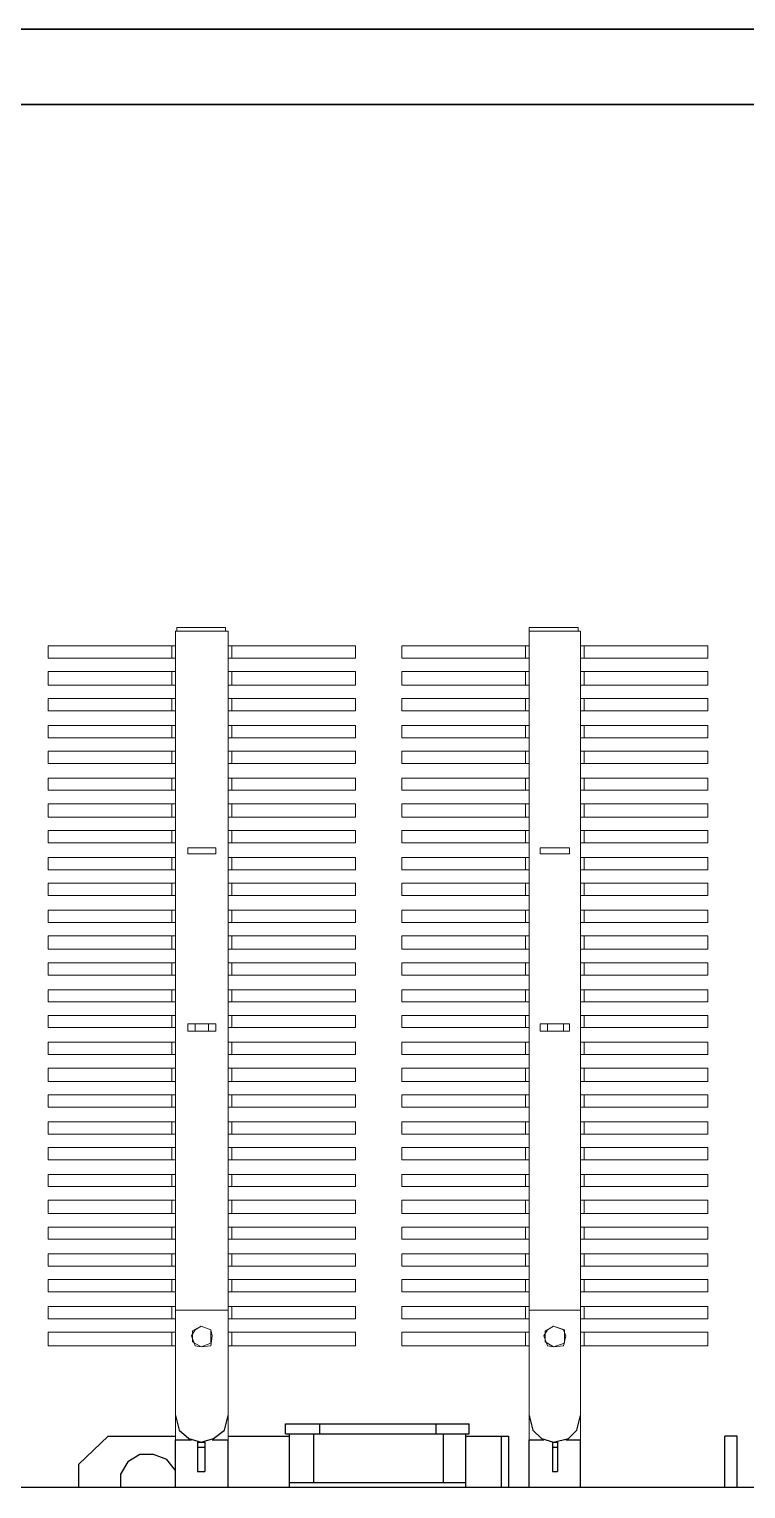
# Model space of a CAD drawing. Header units: millimetres. Extents: x 37084 to 180780, y -153145 to -16322.
# Drawn here: x 71090 to 72308, y -114709 to -112227 of the extents above; entities that cross this region are included whole.
import ezdxf

# ---------------------------------------------------------------- set-up
doc = ezdxf.new("R2010")
doc.units = ezdxf.units.MM
doc.header["$MEASUREMENT"] = 0
doc.linetypes.add('CONTINU', pattern=[0])
doc.layers.add('00', color=5, linetype='Continuous', lineweight=9)
doc.layers.add('Giai doan nay', color=1, linetype='Continuous', lineweight=30)

# ---------------------------------------------------------------- blocks, each defined once
blk = doc.blocks.new('MBA')
at = {"color": 0, "linetype": 'ByBlock', "lineweight": 9}
for points in [[(1953700.3, 288637.9), (1953789.8, 288637.9)], [(1953700.3, 288637.9), (1953700.3, 287181.7)], [(1953702.4, 288644.1), (1953785.6, 288644.1)], [(1953702.4, 288637.9), (1953702.4, 288644.1)], [(1953785.6, 288637.9), (1953785.6, 288644.1)], [(1953789.8, 288637.9), (1953789.8, 287181.7)], [(1954301.5, 288644.1), (1954384.7, 288644.1)], [(1954301.5, 288637.9), (1954301.5, 288644.1)], [(1954301.5, 288637.9), (1954388.9, 288637.9)], [(1954301.5, 288637.9), (1954301.5, 287181.7)], [(1954384.7, 288637.9), (1954384.7, 288644.1)], [(1954388.9, 288637.9), (1954388.9, 287181.7)], [(1953700.3, 288612.9), (1953484, 288612.9)], [(1953484, 288612.9), (1953484, 288592.1)], [(1953694.1, 288612.9), (1953694.1, 288592.1)], [(1954006.1, 288612.9), (1953789.8, 288612.9)], [(1953796, 288612.9), (1953796, 288592.1)], [(1954006.1, 288612.9), (1954006.1, 288592.1)], [(1954301.5, 288612.9), (1954085.2, 288612.9)], [(1954085.2, 288612.9), (1954085.2, 288592.1)], [(1954295.3, 288612.9), (1954295.3, 288592.1)], [(1954605.2, 288612.9), (1954388.9, 288612.9)], [(1954395.1, 288612.9), (1954395.1, 288592.1)], [(1954605.2, 288612.9), (1954605.2, 288592.1)], [(1953700.3, 288592.1), (1953484, 288592.1)], [(1954006.1, 288592.1), (1953789.8, 288592.1)], [(1954301.5, 288592.1), (1954085.2, 288592.1)], [(1954605.2, 288592.1), (1954388.9, 288592.1)], [(1953700.3, 288569.2), (1953484, 288569.2)], [(1953484, 288569.2), (1953484, 288546.3)], [(1953694.1, 288569.2), (1953694.1, 288546.3)], [(1954006.1, 288569.2), (1953789.8, 288569.2)], [(1953796, 288569.2), (1953796, 288546.3)], [(1954006.1, 288569.2), (1954006.1, 288546.3)], [(1954301.5, 288569.2), (1954085.2, 288569.2)], [(1954085.2, 288569.2), (1954085.2, 288546.3)], [(1954295.3, 288569.2), (1954295.3, 288546.3)], [(1954605.2, 288569.2), (1954388.9, 288569.2)], [(1954395.1, 288569.2), (1954395.1, 288546.3)], [(1954605.2, 288569.2), (1954605.2, 288546.3)], [(1953700.3, 288546.3), (1953484, 288546.3)], [(1954006.1, 288546.3), (1953789.8, 288546.3)], [(1954301.5, 288546.3), (1954085.2, 288546.3)], [(1954605.2, 288546.3), (1954388.9, 288546.3)], [(1953700.3, 288523.5), (1953484, 288523.5)], [(1953484, 288523.5), (1953484, 288502.7)], [(1953694.1, 288523.5), (1953694.1, 288502.7)], [(1954006.1, 288523.5), (1953789.8, 288523.5)], [(1953796, 288523.5), (1953796, 288502.7)], [(1954006.1, 288523.5), (1954006.1, 288502.7)], [(1954301.5, 288523.5), (1954085.2, 288523.5)], [(1954085.2, 288523.5), (1954085.2, 288502.7)], [(1954295.3, 288523.5), (1954295.3, 288502.7)], [(1954605.2, 288523.5), (1954388.9, 288523.5)], [(1954395.1, 288523.5), (1954395.1, 288502.7)], [(1954605.2, 288523.5), (1954605.2, 288502.7)], [(1953700.3, 288502.7), (1953484, 288502.7)], [(1954006.1, 288502.7), (1953789.8, 288502.7)], [(1954301.5, 288502.7), (1954085.2, 288502.7)], [(1954605.2, 288502.7), (1954388.9, 288502.7)], [(1953700.3, 288477.7), (1953484, 288477.7)], [(1953484, 288477.7), (1953484, 288456.9)], [(1953694.1, 288477.7), (1953694.1, 288456.9)], [(1954006.1, 288477.7), (1953789.8, 288477.7)], [(1953796, 288477.7), (1953796, 288456.9)], [(1954006.1, 288477.7), (1954006.1, 288456.9)], [(1954301.5, 288477.7), (1954085.2, 288477.7)], [(1954085.2, 288477.7), (1954085.2, 288456.9)], [(1954295.3, 288477.7), (1954295.3, 288456.9)], [(1954605.2, 288477.7), (1954388.9, 288477.7)], [(1954395.1, 288477.7), (1954395.1, 288456.9)], [(1954605.2, 288477.7), (1954605.2, 288456.9)], [(1953700.3, 288456.9), (1953484, 288456.9)], [(1953700.3, 288434), (1953484, 288434)], [(1953484, 288434), (1953484, 288413.2)], [(1953694.1, 288434), (1953694.1, 288413.2)], [(1954006.1, 288456.9), (1953789.8, 288456.9)], [(1954006.1, 288434), (1953789.8, 288434)], [(1953796, 288434), (1953796, 288413.2)], [(1954006.1, 288434), (1954006.1, 288413.2)], [(1954301.5, 288456.9), (1954085.2, 288456.9)], [(1954301.5, 288434), (1954085.2, 288434)], [(1954085.2, 288434), (1954085.2, 288413.2)], [(1954295.3, 288434), (1954295.3, 288413.2)], [(1954605.2, 288456.9), (1954388.9, 288456.9)], [(1954605.2, 288434), (1954388.9, 288434)], [(1954395.1, 288434), (1954395.1, 288413.2)], [(1954605.2, 288434), (1954605.2, 288413.2)], [(1953700.3, 288413.2), (1953484, 288413.2)], [(1954006.1, 288413.2), (1953789.8, 288413.2)], [(1954301.5, 288413.2), (1954085.2, 288413.2)], [(1954605.2, 288413.2), (1954388.9, 288413.2)], [(1953700.3, 288388.2), (1953484, 288388.2)], [(1953484, 288388.2), (1953484, 288367.4)], [(1953694.1, 288388.2), (1953694.1, 288367.4)], [(1954006.1, 288388.2), (1953789.8, 288388.2)], [(1953796, 288388.2), (1953796, 288367.4)], [(1954006.1, 288388.2), (1954006.1, 288367.4)], [(1954301.5, 288388.2), (1954085.2, 288388.2)], [(1954085.2, 288388.2), (1954085.2, 288367.4)], [(1954295.3, 288388.2), (1954295.3, 288367.4)], [(1954605.2, 288388.2), (1954388.9, 288388.2)], [(1954395.1, 288388.2), (1954395.1, 288367.4)], [(1954605.2, 288388.2), (1954605.2, 288367.4)], [(1953700.3, 288367.4), (1953484, 288367.4)], [(1954006.1, 288367.4), (1953789.8, 288367.4)], [(1954301.5, 288367.4), (1954085.2, 288367.4)], [(1954605.2, 288367.4), (1954388.9, 288367.4)], [(1953700.3, 288344.6), (1953484, 288344.6)], [(1953484, 288344.6), (1953484, 288321.7)], [(1953694.1, 288344.6), (1953694.1, 288321.7)], [(1954006.1, 288344.6), (1953789.8, 288344.6)], [(1953796, 288344.6), (1953796, 288321.7)], [(1954006.1, 288344.6), (1954006.1, 288321.7)], [(1954301.5, 288344.6), (1954085.2, 288344.6)], [(1954085.2, 288344.6), (1954085.2, 288321.7)], [(1954295.3, 288344.6), (1954295.3, 288321.7)], [(1954605.2, 288344.6), (1954388.9, 288344.6)], [(1954395.1, 288344.6), (1954395.1, 288321.7)], [(1954605.2, 288344.6), (1954605.2, 288321.7)], [(1953700.3, 288321.7), (1953484, 288321.7)], [(1954006.1, 288321.7), (1953789.8, 288321.7)], [(1954301.5, 288321.7), (1954085.2, 288321.7)], [(1954605.2, 288321.7), (1954388.9, 288321.7)], [(1953700.3, 288298.8), (1953484, 288298.8)], [(1953484, 288298.8), (1953484, 288278)], [(1953694.1, 288298.8), (1953694.1, 288278)], [(1954006.1, 288298.8), (1953789.8, 288298.8)], [(1953796, 288298.8), (1953796, 288278)], [(1954006.1, 288298.8), (1954006.1, 288278)], [(1954301.5, 288298.8), (1954085.2, 288298.8)], [(1954085.2, 288298.8), (1954085.2, 288278)], [(1954295.3, 288298.8), (1954295.3, 288278)], [(1954605.2, 288298.8), (1954388.9, 288298.8)], [(1954395.1, 288298.8), (1954395.1, 288278)], [(1954605.2, 288298.8), (1954605.2, 288278)], [(1953700.3, 288278), (1953484, 288278)], [(1953721.1, 288269.7), (1953769, 288269.7)], [(1953721.1, 288259.3), (1953721.1, 288269.7)], [(1953721.1, 288259.3), (1953769, 288259.3)], [(1953769, 288259.3), (1953769, 288269.7)], [(1954006.1, 288278), (1953789.8, 288278)], [(1954301.5, 288278), (1954085.2, 288278)], [(1954320.2, 288269.7), (1954370.2, 288269.7)], [(1954320.2, 288259.3), (1954320.2, 288269.7)], [(1954320.2, 288259.3), (1954370.2, 288259.3)], [(1954370.2, 288259.3), (1954370.2, 288269.7)], [(1954605.2, 288278), (1954388.9, 288278)], [(1953700.3, 288253), (1953484, 288253)], [(1953484, 288253), (1953484, 288232.2)], [(1953694.1, 288253), (1953694.1, 288232.2)], [(1954006.1, 288253), (1953789.8, 288253)], [(1953796, 288253), (1953796, 288232.2)], [(1954006.1, 288253), (1954006.1, 288232.2)], [(1954301.5, 288253), (1954085.2, 288253)], [(1954085.2, 288253), (1954085.2, 288232.2)], [(1954295.3, 288253), (1954295.3, 288232.2)], [(1954605.2, 288253), (1954388.9, 288253)], [(1954395.1, 288253), (1954395.1, 288232.2)], [(1954605.2, 288253), (1954605.2, 288232.2)], [(1953700.3, 288232.2), (1953484, 288232.2)], [(1954006.1, 288232.2), (1953789.8, 288232.2)], [(1954301.5, 288232.2), (1954085.2, 288232.2)], [(1954605.2, 288232.2), (1954388.9, 288232.2)], [(1953700.3, 288209.3), (1953484, 288209.3)], [(1953484, 288209.3), (1953484, 288188.5)], [(1953700.3, 288188.5), (1953484, 288188.5)], [(1953694.1, 288209.3), (1953694.1, 288188.5)], [(1954006.1, 288209.3), (1953789.8, 288209.3)], [(1954006.1, 288188.5), (1953789.8, 288188.5)], [(1953796, 288209.3), (1953796, 288188.5)], [(1954006.1, 288209.3), (1954006.1, 288188.5)], [(1954301.5, 288209.3), (1954085.2, 288209.3)], [(1954085.2, 288209.3), (1954085.2, 288188.5)], [(1954301.5, 288188.5), (1954085.2, 288188.5)], [(1954295.3, 288209.3), (1954295.3, 288188.5)], [(1954605.2, 288209.3), (1954388.9, 288209.3)], [(1954605.2, 288188.5), (1954388.9, 288188.5)], [(1954395.1, 288209.3), (1954395.1, 288188.5)], [(1954605.2, 288209.3), (1954605.2, 288188.5)], [(1953700.3, 288163.6), (1953484, 288163.6)], [(1953484, 288163.6), (1953484, 288142.8)], [(1953694.1, 288163.6), (1953694.1, 288142.8)], [(1954006.1, 288163.6), (1953789.8, 288163.6)], [(1953796, 288163.6), (1953796, 288142.8)], [(1954006.1, 288163.6), (1954006.1, 288142.8)], [(1954301.5, 288163.6), (1954085.2, 288163.6)], [(1954085.2, 288163.6), (1954085.2, 288142.8)], [(1954295.3, 288163.6), (1954295.3, 288142.8)], [(1954605.2, 288163.6), (1954388.9, 288163.6)], [(1954395.1, 288163.6), (1954395.1, 288142.8)], [(1954605.2, 288163.6), (1954605.2, 288142.8)], [(1953700.3, 288142.8), (1953484, 288142.8)], [(1954006.1, 288142.8), (1953789.8, 288142.8)], [(1954301.5, 288142.8), (1954085.2, 288142.8)], [(1954605.2, 288142.8), (1954388.9, 288142.8)], [(1953700.3, 288119.9), (1953484, 288119.9)], [(1953484, 288119.9), (1953484, 288097)], [(1953694.1, 288119.9), (1953694.1, 288097)], [(1954006.1, 288119.9), (1953789.8, 288119.9)], [(1953796, 288119.9), (1953796, 288097)], [(1954006.1, 288119.9), (1954006.1, 288097)], [(1954301.5, 288119.9), (1954085.2, 288119.9)], [(1954085.2, 288119.9), (1954085.2, 288097)], [(1954295.3, 288119.9), (1954295.3, 288097)], [(1954605.2, 288119.9), (1954388.9, 288119.9)], [(1954395.1, 288119.9), (1954395.1, 288097)], [(1954605.2, 288119.9), (1954605.2, 288097)], [(1953700.3, 288097), (1953484, 288097)], [(1954006.1, 288097), (1953789.8, 288097)], [(1954301.5, 288097), (1954085.2, 288097)], [(1954605.2, 288097), (1954388.9, 288097)], [(1953700.3, 288074.1), (1953484, 288074.1)], [(1953484, 288074.1), (1953484, 288053.3)], [(1953694.1, 288074.1), (1953694.1, 288053.3)], [(1954006.1, 288074.1), (1953789.8, 288074.1)], [(1953796, 288074.1), (1953796, 288053.3)], [(1954006.1, 288074.1), (1954006.1, 288053.3)], [(1954301.5, 288074.1), (1954085.2, 288074.1)], [(1954085.2, 288074.1), (1954085.2, 288053.3)], [(1954295.3, 288074.1), (1954295.3, 288053.3)], [(1954605.2, 288074.1), (1954388.9, 288074.1)], [(1954395.1, 288074.1), (1954395.1, 288053.3)], [(1954605.2, 288074.1), (1954605.2, 288053.3)], [(1953700.3, 288053.3), (1953484, 288053.3)], [(1954006.1, 288053.3), (1953789.8, 288053.3)], [(1954301.5, 288053.3), (1954085.2, 288053.3)], [(1954605.2, 288053.3), (1954388.9, 288053.3)], [(1953700.3, 288028.4), (1953484, 288028.4)], [(1953484, 288028.4), (1953484, 288007.6)], [(1953694.1, 288028.4), (1953694.1, 288007.6)], [(1954006.1, 288028.4), (1953789.8, 288028.4)], [(1953796, 288028.4), (1953796, 288007.6)], [(1954006.1, 288028.4), (1954006.1, 288007.6)], [(1954301.5, 288028.4), (1954085.2, 288028.4)], [(1954085.2, 288028.4), (1954085.2, 288007.6)], [(1954295.3, 288028.4), (1954295.3, 288007.6)], [(1954605.2, 288028.4), (1954388.9, 288028.4)], [(1954395.1, 288028.4), (1954395.1, 288007.6)], [(1954605.2, 288028.4), (1954605.2, 288007.6)], [(1953700.3, 288007.6), (1953484, 288007.6)], [(1954006.1, 288007.6), (1953789.8, 288007.6)], [(1954301.5, 288007.6), (1954085.2, 288007.6)], [(1954605.2, 288007.6), (1954388.9, 288007.6)], [(1953700.3, 287984.7), (1953484, 287984.7)], [(1953484, 287984.7), (1953484, 287963.9)], [(1953700.3, 287963.9), (1953484, 287963.9)], [(1953694.1, 287984.7), (1953694.1, 287963.9)], [(1953721.1, 287970.1), (1953769, 287970.1)], [(1953721.1, 287970.1), (1953721.1, 287957.6)], [(1953733.6, 287970.1), (1953733.6, 287957.6)], [(1953756.5, 287970.1), (1953756.5, 287957.6)], [(1953769, 287970.1), (1953769, 287957.6)], [(1954006.1, 287984.7), (1953789.8, 287984.7)], [(1954006.1, 287963.9), (1953789.8, 287963.9)], [(1953796, 287984.7), (1953796, 287963.9)], [(1954006.1, 287984.7), (1954006.1, 287963.9)], [(1954301.5, 287984.7), (1954085.2, 287984.7)], [(1954085.2, 287984.7), (1954085.2, 287963.9)], [(1954301.5, 287963.9), (1954085.2, 287963.9)], [(1954295.3, 287984.7), (1954295.3, 287963.9)], [(1954320.2, 287970.1), (1954370.2, 287970.1)], [(1954320.2, 287970.1), (1954320.2, 287957.6)], [(1954332.7, 287970.1), (1954332.7, 287957.6)], [(1954359.8, 287970.1), (1954359.8, 287957.6)], [(1954370.2, 287970.1), (1954370.2, 287957.6)], [(1954605.2, 287984.7), (1954388.9, 287984.7)], [(1954605.2, 287963.9), (1954388.9, 287963.9)], [(1954395.1, 287984.7), (1954395.1, 287963.9)], [(1954605.2, 287984.7), (1954605.2, 287963.9)], [(1953700.3, 287938.9), (1953484, 287938.9)], [(1953484, 287938.9), (1953484, 287918.1)], [(1953694.1, 287938.9), (1953694.1, 287918.1)], [(1953769, 287957.6), (1953721.1, 287957.6)], [(1954006.1, 287938.9), (1953789.8, 287938.9)], [(1953796, 287938.9), (1953796, 287918.1)], [(1954006.1, 287938.9), (1954006.1, 287918.1)], [(1954301.5, 287938.9), (1954085.2, 287938.9)], [(1954085.2, 287938.9), (1954085.2, 287918.1)], [(1954295.3, 287938.9), (1954295.3, 287918.1)], [(1954370.2, 287957.6), (1954320.2, 287957.6)], [(1954605.2, 287938.9), (1954388.9, 287938.9)], [(1954395.1, 287938.9), (1954395.1, 287918.1)], [(1954605.2, 287938.9), (1954605.2, 287918.1)], [(1953700.3, 287918.1), (1953484, 287918.1)], [(1954006.1, 287918.1), (1953789.8, 287918.1)], [(1954301.5, 287918.1), (1954085.2, 287918.1)], [(1954605.2, 287918.1), (1954388.9, 287918.1)], [(1953700.3, 287895.2), (1953484, 287895.2)], [(1953484, 287895.2), (1953484, 287872.4)], [(1953694.1, 287895.2), (1953694.1, 287872.4)], [(1954006.1, 287895.2), (1953789.8, 287895.2)], [(1953796, 287895.2), (1953796, 287872.4)], [(1954006.1, 287895.2), (1954006.1, 287872.4)], [(1954301.5, 287895.2), (1954085.2, 287895.2)], [(1954085.2, 287895.2), (1954085.2, 287872.4)], [(1954295.3, 287895.2), (1954295.3, 287872.4)], [(1954605.2, 287895.2), (1954388.9, 287895.2)], [(1954395.1, 287895.2), (1954395.1, 287872.4)], [(1954605.2, 287895.2), (1954605.2, 287872.4)], [(1953700.3, 287872.4), (1953484, 287872.4)], [(1954006.1, 287872.4), (1953789.8, 287872.4)], [(1954301.5, 287872.4), (1954085.2, 287872.4)], [(1954605.2, 287872.4), (1954388.9, 287872.4)], [(1953700.3, 287849.5), (1953484, 287849.5)], [(1953484, 287849.5), (1953484, 287828.7)], [(1953694.1, 287849.5), (1953694.1, 287828.7)], [(1954006.1, 287849.5), (1953789.8, 287849.5)], [(1953796, 287849.5), (1953796, 287828.7)], [(1954006.1, 287849.5), (1954006.1, 287828.7)], [(1954301.5, 287849.5), (1954085.2, 287849.5)], [(1954085.2, 287849.5), (1954085.2, 287828.7)], [(1954295.3, 287849.5), (1954295.3, 287828.7)], [(1954605.2, 287849.5), (1954388.9, 287849.5)], [(1954395.1, 287849.5), (1954395.1, 287828.7)], [(1954605.2, 287849.5), (1954605.2, 287828.7)], [(1953700.3, 287828.7), (1953484, 287828.7)], [(1954006.1, 287828.7), (1953789.8, 287828.7)], [(1954301.5, 287828.7), (1954085.2, 287828.7)], [(1954605.2, 287828.7), (1954388.9, 287828.7)], [(1953700.3, 287803.7), (1953484, 287803.7)], [(1953484, 287803.7), (1953484, 287782.9)], [(1953694.1, 287803.7), (1953694.1, 287782.9)], [(1954006.1, 287803.7), (1953789.8, 287803.7)], [(1953796, 287803.7), (1953796, 287782.9)], [(1954006.1, 287803.7), (1954006.1, 287782.9)], [(1954301.5, 287803.7), (1954085.2, 287803.7)], [(1954085.2, 287803.7), (1954085.2, 287782.9)], [(1954295.3, 287803.7), (1954295.3, 287782.9)], [(1954605.2, 287803.7), (1954388.9, 287803.7)], [(1954395.1, 287803.7), (1954395.1, 287782.9)], [(1954605.2, 287803.7), (1954605.2, 287782.9)], [(1953700.3, 287782.9), (1953484, 287782.9)], [(1954006.1, 287782.9), (1953789.8, 287782.9)], [(1954301.5, 287782.9), (1954085.2, 287782.9)], [(1954605.2, 287782.9), (1954388.9, 287782.9)], [(1953700.3, 287760), (1953484, 287760)], [(1953484, 287760), (1953484, 287739.2)], [(1953700.3, 287739.2), (1953484, 287739.2)], [(1953694.1, 287760), (1953694.1, 287739.2)], [(1954006.1, 287760), (1953789.8, 287760)], [(1954006.1, 287739.2), (1953789.8, 287739.2)], [(1953796, 287760), (1953796, 287739.2)], [(1954006.1, 287760), (1954006.1, 287739.2)], [(1954301.5, 287760), (1954085.2, 287760)], [(1954085.2, 287760), (1954085.2, 287739.2)], [(1954301.5, 287739.2), (1954085.2, 287739.2)], [(1954295.3, 287760), (1954295.3, 287739.2)], [(1954605.2, 287760), (1954388.9, 287760)], [(1954605.2, 287739.2), (1954388.9, 287739.2)], [(1954395.1, 287760), (1954395.1, 287739.2)], [(1954605.2, 287760), (1954605.2, 287739.2)], [(1953700.3, 287714.3), (1953484, 287714.3)], [(1953484, 287714.3), (1953484, 287693.5)], [(1953694.1, 287714.3), (1953694.1, 287693.5)], [(1954006.1, 287714.3), (1953789.8, 287714.3)], [(1953796, 287714.3), (1953796, 287693.5)], [(1954006.1, 287714.3), (1954006.1, 287693.5)], [(1954301.5, 287714.3), (1954085.2, 287714.3)], [(1954085.2, 287714.3), (1954085.2, 287693.5)], [(1954295.3, 287714.3), (1954295.3, 287693.5)], [(1954605.2, 287714.3), (1954388.9, 287714.3)], [(1954395.1, 287714.3), (1954395.1, 287693.5)], [(1954605.2, 287714.3), (1954605.2, 287693.5)], [(1953700.3, 287693.5), (1953484, 287693.5)], [(1954006.1, 287693.5), (1953789.8, 287693.5)], [(1954301.5, 287693.5), (1954085.2, 287693.5)], [(1954605.2, 287693.5), (1954388.9, 287693.5)], [(1953700.3, 287670.6), (1953484, 287670.6)], [(1953484, 287670.6), (1953484, 287647.7)], [(1953694.1, 287670.6), (1953694.1, 287647.7)], [(1954006.1, 287670.6), (1953789.8, 287670.6)], [(1953796, 287670.6), (1953796, 287647.7)], [(1954006.1, 287670.6), (1954006.1, 287647.7)], [(1954301.5, 287670.6), (1954085.2, 287670.6)], [(1954085.2, 287670.6), (1954085.2, 287647.7)], [(1954295.3, 287670.6), (1954295.3, 287647.7)], [(1954605.2, 287670.6), (1954388.9, 287670.6)], [(1954395.1, 287670.6), (1954395.1, 287647.7)], [(1954605.2, 287670.6), (1954605.2, 287647.7)], [(1953700.3, 287647.7), (1953484, 287647.7)], [(1954006.1, 287647.7), (1953789.8, 287647.7)], [(1954301.5, 287647.7), (1954085.2, 287647.7)], [(1954605.2, 287647.7), (1954388.9, 287647.7)], [(1953700.3, 287624.8), (1953484, 287624.8)], [(1953484, 287624.8), (1953484, 287604)], [(1953694.1, 287624.8), (1953694.1, 287604)], [(1954006.1, 287624.8), (1953789.8, 287624.8)], [(1953796, 287624.8), (1953796, 287604)], [(1954006.1, 287624.8), (1954006.1, 287604)], [(1954301.5, 287624.8), (1954085.2, 287624.8)], [(1954085.2, 287624.8), (1954085.2, 287604)], [(1954295.3, 287624.8), (1954295.3, 287604)], [(1954605.2, 287624.8), (1954388.9, 287624.8)], [(1954395.1, 287624.8), (1954395.1, 287604)], [(1954605.2, 287624.8), (1954605.2, 287604)], [(1953700.3, 287604), (1953484, 287604)], [(1954006.1, 287604), (1953789.8, 287604)], [(1954301.5, 287604), (1954085.2, 287604)], [(1954605.2, 287604), (1954388.9, 287604)], [(1953700.3, 287579.1), (1953484, 287579.1)], [(1953484, 287579.1), (1953484, 287558.3)], [(1953694.1, 287579.1), (1953694.1, 287558.3)], [(1954006.1, 287579.1), (1953789.8, 287579.1)], [(1953796, 287579.1), (1953796, 287558.3)], [(1954006.1, 287579.1), (1954006.1, 287558.3)], [(1954301.5, 287579.1), (1954085.2, 287579.1)], [(1954085.2, 287579.1), (1954085.2, 287558.3)], [(1954295.3, 287579.1), (1954295.3, 287558.3)], [(1954605.2, 287579.1), (1954388.9, 287579.1)], [(1954395.1, 287579.1), (1954395.1, 287558.3)], [(1954605.2, 287579.1), (1954605.2, 287558.3)], [(1953700.3, 287558.3), (1953484, 287558.3)], [(1954006.1, 287558.3), (1953789.8, 287558.3)], [(1954301.5, 287558.3), (1954085.2, 287558.3)], [(1954605.2, 287558.3), (1954388.9, 287558.3)], [(1953700.3, 287535.4), (1953484, 287535.4)], [(1953484, 287535.4), (1953484, 287514.6)], [(1953700.3, 287514.6), (1953484, 287514.6)], [(1953694.1, 287535.4), (1953694.1, 287514.6)], [(1954006.1, 287535.4), (1953789.8, 287535.4)], [(1954006.1, 287514.6), (1953789.8, 287514.6)], [(1953796, 287535.4), (1953796, 287514.6)], [(1954006.1, 287535.4), (1954006.1, 287514.6)], [(1954301.5, 287535.4), (1954085.2, 287535.4)], [(1954085.2, 287535.4), (1954085.2, 287514.6)], [(1954301.5, 287514.6), (1954085.2, 287514.6)], [(1954295.3, 287535.4), (1954295.3, 287514.6)], [(1954605.2, 287535.4), (1954388.9, 287535.4)], [(1954605.2, 287514.6), (1954388.9, 287514.6)], [(1954395.1, 287535.4), (1954395.1, 287514.6)], [(1954605.2, 287535.4), (1954605.2, 287514.6)], [(1953700.3, 287489.6), (1953484, 287489.6)], [(1953484, 287489.6), (1953484, 287468.8)], [(1953700.3, 287468.8), (1953484, 287468.8)], [(1953694.1, 287489.6), (1953694.1, 287468.8)], [(1953700.3, 287483.4), (1953789.8, 287483.4)], [(1954006.1, 287489.6), (1953789.8, 287489.6)], [(1954006.1, 287468.8), (1953789.8, 287468.8)], [(1953796, 287489.6), (1953796, 287468.8)], [(1954006.1, 287489.6), (1954006.1, 287468.8)], [(1954301.5, 287489.6), (1954085.2, 287489.6)], [(1954085.2, 287489.6), (1954085.2, 287468.8)], [(1954301.5, 287468.8), (1954085.2, 287468.8)], [(1954295.3, 287489.6), (1954295.3, 287468.8)], [(1954301.5, 287483.4), (1954388.9, 287483.4)], [(1954605.2, 287489.6), (1954388.9, 287489.6)], [(1954605.2, 287468.8), (1954388.9, 287468.8)], [(1954395.1, 287489.6), (1954395.1, 287468.8)], [(1954605.2, 287489.6), (1954605.2, 287468.8)], [(1953700.3, 287445.9), (1953484, 287445.9)], [(1953484, 287445.9), (1953484, 287423)], [(1953694.1, 287445.9), (1953694.1, 287423)], [(1953727.4, 287439.7), (1953733.6, 287423), (1953744, 287421), (1953760.7, 287423), (1953762.7, 287439.7), (1953760.7, 287450.1), (1953744, 287456.3), (1953733.6, 287450.1), (1953727.4, 287439.7)], [(1953744, 287456.3), (1953729.5, 287448)], [(1953729.5, 287448), (1953729.5, 287429.3)], [(1953760.7, 287450.1), (1953744, 287456.3)], [(1953760.7, 287427.2), (1953760.7, 287450.1)], [(1954006.1, 287445.9), (1953789.8, 287445.9)], [(1953796, 287445.9), (1953796, 287423)], [(1954006.1, 287445.9), (1954006.1, 287423)], [(1954301.5, 287445.9), (1954085.2, 287445.9)], [(1954085.2, 287445.9), (1954085.2, 287423)], [(1954295.3, 287445.9), (1954295.3, 287423)], [(1954326.5, 287439.7), (1954332.7, 287423), (1954343.1, 287421), (1954359.8, 287423), (1954363.9, 287439.7), (1954359.8, 287450.1), (1954343.1, 287456.3), (1954332.7, 287450.1), (1954326.5, 287439.7)], [(1954343.1, 287456.3), (1954328.5, 287448)], [(1954328.5, 287448), (1954328.5, 287429.3)], [(1954361.8, 287450.1), (1954343.1, 287456.3)], [(1954361.8, 287427.2), (1954361.8, 287450.1)], [(1954605.2, 287445.9), (1954388.9, 287445.9)], [(1954395.1, 287445.9), (1954395.1, 287423)], [(1954605.2, 287445.9), (1954605.2, 287423)], [(1953700.3, 287423), (1953484, 287423)], [(1953729.5, 287429.3), (1953744, 287421)], [(1953744, 287421), (1953760.7, 287427.2)], [(1954006.1, 287423), (1953789.8, 287423)], [(1954301.5, 287423), (1954085.2, 287423)], [(1954328.5, 287429.3), (1954343.1, 287421)], [(1954343.1, 287421), (1954361.8, 287427.2)], [(1954605.2, 287423), (1954388.9, 287423)]]:
    blk.add_lwpolyline(points, dxfattribs=at)
at = {"color": 0, "linetype": 'ByBlock', "lineweight": 25}
for points in [[(1953700.3, 287304.5), (1953706.6, 287279.5), (1953723.2, 287265), (1953744, 287258.7), (1953764.8, 287265), (1953783.5, 287279.5), (1953789.8, 287304.5)], [(1954301.5, 287304.5), (1954307.7, 287279.5), (1954322.3, 287265), (1954343.1, 287258.7), (1954368.1, 287265), (1954382.6, 287279.5), (1954388.9, 287304.5)], [(1953585.9, 287269.1), (1953536, 287221.3)], [(1953585.9, 287269.1), (1953700.3, 287269.1)], [(1953789.8, 287269.1), (1953893.8, 287269.1)], [(1953887.6, 287289.9), (1954199.6, 287289.9)], [(1953887.6, 287273.3), (1953887.6, 287289.9)], [(1953887.6, 287273.3), (1954199.6, 287273.3)], [(1953893.8, 287273.3), (1953893.8, 287181.7)], [(1953935.4, 287190.1), (1953935.4, 287273.3)], [(1953945.8, 287273.3), (1953945.8, 287289.9)], [(1954143.4, 287273.3), (1954143.4, 287289.9)], [(1954155.9, 287190.1), (1954155.9, 287273.3)], [(1954193.3, 287273.3), (1954193.3, 287181.7)], [(1954193.3, 287269.1), (1954266.1, 287269.1)], [(1954199.6, 287273.3), (1954199.6, 287289.9)], [(1954253.7, 287269.1), (1954253.7, 287181.7)], [(1954266.1, 287269.1), (1954266.1, 287181.7)], [(1954655.1, 287269.1), (1954634.3, 287269.1)], [(1954634.3, 287181.7), (1954634.3, 287269.1)], [(1954655.1, 287181.7), (1954655.1, 287269.1)], [(1953700.3, 287262.9), (1953727.4, 287262.9)], [(1953700.3, 287181.7), (1953700.3, 287262.9)], [(1953737.8, 287258.7), (1953750.3, 287258.7)], [(1953737.8, 287258.7), (1953737.8, 287208.8)], [(1953737.8, 287250.4), (1953750.3, 287250.4)], [(1953750.3, 287258.7), (1953750.3, 287208.8)], [(1953762.7, 287262.9), (1953789.8, 287262.9)], [(1953789.8, 287181.7), (1953789.8, 287262.9)], [(1954301.5, 287262.9), (1954326.5, 287262.9)], [(1954301.5, 287181.7), (1954301.5, 287262.9)], [(1954341, 287258.7), (1954349.4, 287258.7)], [(1954341, 287258.7), (1954341, 287208.8)], [(1954341, 287250.4), (1954349.4, 287250.4)], [(1954349.4, 287258.7), (1954349.4, 287208.8)], [(1954363.9, 287262.9), (1954388.9, 287262.9)], [(1954388.9, 287181.7), (1954388.9, 287262.9)], [(1953536, 287181.7), (1953536, 287221.3)], [(1953700.3, 287210.9), (1953685.8, 287229.6), (1953662.9, 287237.9), (1953640, 287237.9), (1953619.2, 287225.4), (1953606.7, 287204.6), (1953606.7, 287181.7)], [(1953737.8, 287208.8), (1953750.3, 287208.8)], [(1954341, 287208.8), (1954349.4, 287208.8)], [(1954700.9, 287181.7), (1953427.8, 287181.7)], [(1953893.8, 287190.1), (1954193.3, 287190.1)]]:
    blk.add_lwpolyline(points, dxfattribs=at)

msp = doc.modelspace()

# ---------------------------------------------------------------- linework, layer by layer
at = {"layer": 'Giai doan nay', "elevation": 0}
for points in [[(68064.1, -119266.8), (68064.1, -112226.8), (78304.1, -112226.8), (78304.1, -119266.8)], [(68192.1, -119138.8), (68192.1, -112354.8), (78176.1, -112354.8), (78176.1, -119138.8)]]:
    msp.add_lwpolyline(points, close=True, dxfattribs=at)

# ---------------------------------------------------------------- block references
at = {"layer": '00', "linetype": 'CONTINU', "lineweight": 20}
msp.add_blockref('MBA', (-1882361.3, -401888.4, 0), dxfattribs=at)

doc.saveas('drawing.dxf')
